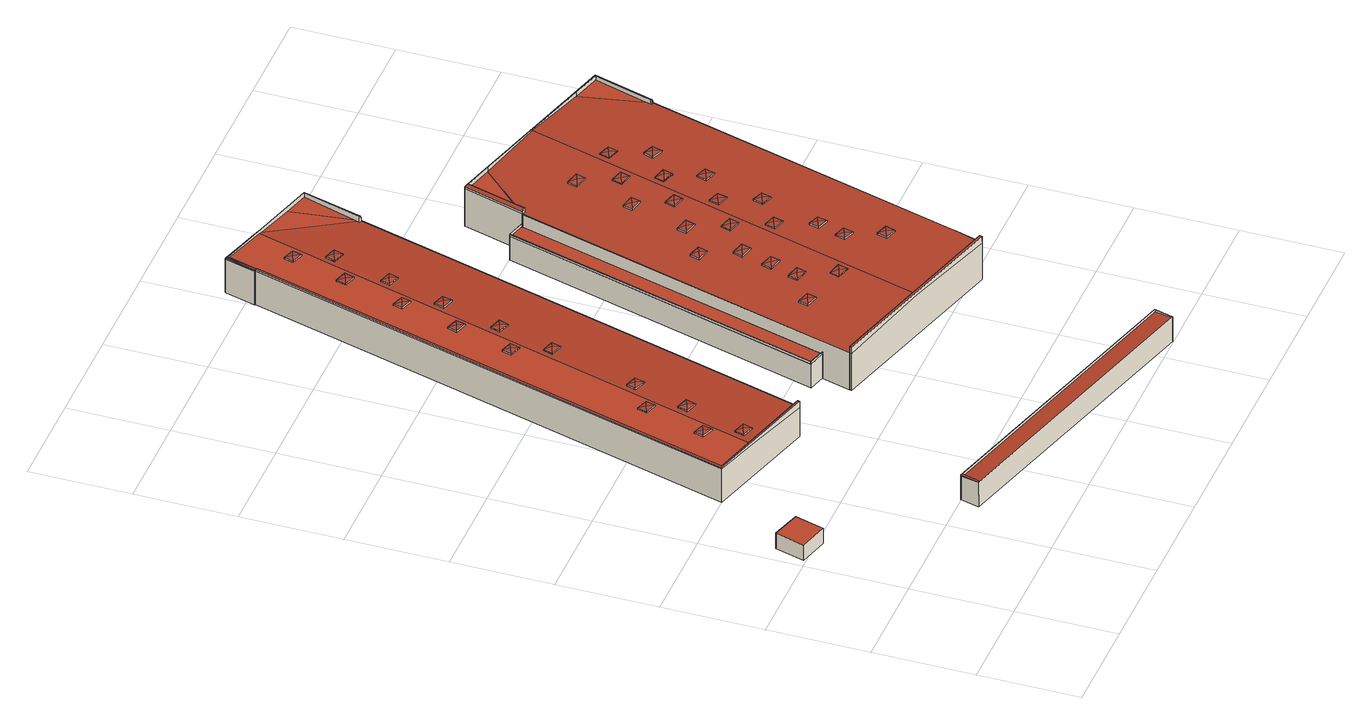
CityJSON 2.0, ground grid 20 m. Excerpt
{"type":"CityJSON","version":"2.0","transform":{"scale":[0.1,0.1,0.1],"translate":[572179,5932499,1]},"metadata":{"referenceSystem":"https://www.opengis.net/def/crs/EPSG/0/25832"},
"CityObjects":{
"building1":{"type":"Building","attributes":{"Grundfläche 2D":"36.739619","Grundhöhe NN":"3.148"},"geometry":[{"type":"Solid","lod":"3","boundaries":[[[[0,1,2,3]],[[4,5,3,2]],[[5,6,0,3]],[[6,7,1,0]],[[7,4,2,1]],[[7,6,5,4]]]],"semantics":{"surfaces":[{"type":"RoofSurface"},{"type":"WallSurface"},{"type":"GroundSurface"}],"values":[[0,1,1,1,1,2]]}}]},
"building2":{"type":"Building","attributes":{"Grundfläche 2D":"228.701251","Grundhöhe NN":"1.804"},"geometry":[{"type":"Solid","lod":"3","boundaries":[[[[8,9,10,11]],[[12,9,8,13]],[[14,12,13,15]],[[16,17,18,19]],[[11,10,19]],[[19,18,8,11]],[[13,8,18,17]],[[17,16,15,13]],[[14,15,16]],[[12,14,20]],[[20,21,9,12]],[[10,9,21]],[[20,14,22,23]],[[21,20,23,24]],[[10,21,24,25]],[[14,16,19,10,25,22]],[[25,24,23,22]]]],"semantics":{"surfaces":[{"type":"RoofSurface"},{"type":"WallSurface"},{"type":"GroundSurface"}],"values":[[0,0,0,0,1,1,1,1,1,1,1,1,1,1,1,1,2]]}}]},
"building3":{"type":"Building","attributes":{"Grundfläche 2D":"2639.248145","Grundhöhe NN":"2.113"},"children":["building3-1","building3-2","building3-3","building3-4","building3-5","building3-6","building3-7","building3-8","building3-9","building3-10","building3-11","building3-12","building3-13","building3-14","building3-15"],"geometry":[{"type":"Solid","lod":"3","boundaries":[[[[26,27,28,29,30,31,32,33,34]],[[34,33,35,36,37]],[[38,34,37,39]],[[34,38,40]],[[41,42,26,34,40,43]],[[44,26,42,45,46]],[[26,44,47,27]],[[48,49,50,51,52,53,54]],[[55,56,57,58]],[[58,59,60,61,62,63,64,55]],[[59,65,60]],[[66,67,68,64,63,69]],[[70,58,57]],[[58,71,72,59]],[[62,61,73,74]],[[73,75,74]],[[76,41,43,40,38,77]],[[47,44,78]],[[44,46,78]],[[38,39,77]],[[42,41,76,79,80,78,46,45]],[[81,78,80]],[[30,69,63,62,74,75,31]],[[61,60,32,31,75,73]],[[60,65,59,35,33,32]],[[35,59,82,37,36]],[[83,39,37,82]],[[67,66,29,28]],[[30,29,66,69]],[[57,56,49,48]],[[56,55,50,49]],[[68,51,50,55,64]],[[67,28,52,51,68]],[[53,52,28,27,47,78]],[[84,54,53,78]],[[84,85,57,48,54]],[[86,70,57,85,84,87,88]],[[58,70,86,89]],[[71,58,89,90]],[[72,71,90,91]],[[59,72,91,92]],[[82,59,92,93]],[[77,39,83,82,93,94,79,76]],[[95,81,80,79,94,96]],[[78,81,95,97]],[[84,78,97,87]],[[90,89,86,88,87,97,95,96,94,93,92,91]]]],"semantics":{"surfaces":[{"type":"RoofSurface"},{"type":"WallSurface"},{"type":"GroundSurface"}],"values":[[0,0,0,0,0,0,0,0,0,0,0,0,0,0,0,0,0,0,0,0,0,0,1,1,1,1,1,1,1,1,1,1,1,1,1,1,1,1,1,1,1,1,1,1,1,1,2]]}}]},
"building3-1":{"type":"BuildingInstallation","parents":["building3"],"geometry":[{"type":"MultiSurface","lod":"3","boundaries":[[[98,99,100]],[[98,101,99]],[[98,100,102]],[[98,102,101]],[[100,99,103,104]],[[102,100,104,105]],[[101,102,105,106]],[[99,101,106,103]]],"semantics":{"surfaces":[{"type":"RoofSurface"},{"type":"WallSurface"}],"values":[0,0,0,0,1,1,1,1]}}]},
"building3-2":{"type":"BuildingInstallation","parents":["building3"],"geometry":[{"type":"MultiSurface","lod":"3","boundaries":[[[107,108,109]],[[107,110,108]],[[107,109,111]],[[107,111,110]],[[109,108,112,113]],[[111,109,113,114]],[[110,111,114,115]],[[108,110,115,112]]],"semantics":{"surfaces":[{"type":"RoofSurface"},{"type":"WallSurface"}],"values":[0,0,0,0,1,1,1,1]}}]},
"building3-3":{"type":"BuildingInstallation","parents":["building3"],"geometry":[{"type":"MultiSurface","lod":"3","boundaries":[[[116,117,118]],[[116,119,117]],[[116,118,120]],[[116,120,119]],[[118,117,121,122]],[[120,118,122,123]],[[119,120,123,124]],[[117,119,124,121]]],"semantics":{"surfaces":[{"type":"RoofSurface"},{"type":"WallSurface"}],"values":[0,0,0,0,1,1,1,1]}}]},
"building3-4":{"type":"BuildingInstallation","parents":["building3"],"geometry":[{"type":"MultiSurface","lod":"3","boundaries":[[[125,126,127]],[[125,128,126]],[[125,127,129]],[[125,129,128]],[[127,126,130,131]],[[129,127,131,132]],[[128,129,132,133]],[[126,128,133,130]]],"semantics":{"surfaces":[{"type":"RoofSurface"},{"type":"WallSurface"}],"values":[0,0,0,0,1,1,1,1]}}]},
"building3-5":{"type":"BuildingInstallation","parents":["building3"],"geometry":[{"type":"MultiSurface","lod":"3","boundaries":[[[134,135,136]],[[134,137,135]],[[134,136,138]],[[134,138,137]],[[136,135,139,140]],[[138,136,140,141]],[[137,138,141,142]],[[135,137,142,139]]],"semantics":{"surfaces":[{"type":"RoofSurface"},{"type":"WallSurface"}],"values":[0,0,0,0,1,1,1,1]}}]},
"building3-6":{"type":"BuildingInstallation","parents":["building3"],"geometry":[{"type":"MultiSurface","lod":"3","boundaries":[[[143,144,145]],[[143,146,144]],[[143,145,147]],[[143,147,146]],[[145,144,148,149]],[[147,145,149,150]],[[146,147,150,151]],[[144,146,151,148]]],"semantics":{"surfaces":[{"type":"RoofSurface"},{"type":"WallSurface"}],"values":[0,0,0,0,1,1,1,1]}}]},
"building3-7":{"type":"BuildingInstallation","parents":["building3"],"geometry":[{"type":"MultiSurface","lod":"3","boundaries":[[[152,153,154]],[[152,155,153]],[[152,154,156]],[[152,156,155]],[[154,153,157,158]],[[156,154,158,159]],[[155,156,159,160]],[[153,155,160,157]]],"semantics":{"surfaces":[{"type":"RoofSurface"},{"type":"WallSurface"}],"values":[0,0,0,0,1,1,1,1]}}]},
"building3-8":{"type":"BuildingInstallation","parents":["building3"],"geometry":[{"type":"MultiSurface","lod":"3","boundaries":[[[161,162,163]],[[161,164,162]],[[161,163,165]],[[161,165,164]],[[163,162,166,167]],[[165,163,167,168]],[[164,165,168,169]],[[162,164,169,166]]],"semantics":{"surfaces":[{"type":"RoofSurface"},{"type":"WallSurface"}],"values":[0,0,0,0,1,1,1,1]}}]},
"building3-9":{"type":"BuildingInstallation","parents":["building3"],"geometry":[{"type":"MultiSurface","lod":"3","boundaries":[[[170,171,172]],[[170,173,171]],[[170,172,174]],[[170,174,173]],[[172,171,175,176]],[[174,172,176,177]],[[173,174,177,178]],[[171,173,178,175]]],"semantics":{"surfaces":[{"type":"RoofSurface"},{"type":"WallSurface"}],"values":[0,0,0,0,1,1,1,1]}}]},
"building3-10":{"type":"BuildingInstallation","parents":["building3"],"geometry":[{"type":"MultiSurface","lod":"3","boundaries":[[[179,180,181]],[[179,182,180]],[[179,181,183]],[[179,183,182]],[[181,180,184,185]],[[183,181,185,186]],[[182,183,186,187]],[[180,182,187,184]]],"semantics":{"surfaces":[{"type":"RoofSurface"},{"type":"WallSurface"}],"values":[0,0,0,0,1,1,1,1]}}]},
"building3-11":{"type":"BuildingInstallation","parents":["building3"],"geometry":[{"type":"MultiSurface","lod":"3","boundaries":[[[188,189,190]],[[188,191,189]],[[188,190,192]],[[188,192,191]],[[190,189,193,194]],[[192,190,194,195]],[[191,192,195,196]],[[189,191,196,193]]],"semantics":{"surfaces":[{"type":"RoofSurface"},{"type":"WallSurface"}],"values":[0,0,0,0,1,1,1,1]}}]},
"building3-12":{"type":"BuildingInstallation","parents":["building3"],"geometry":[{"type":"MultiSurface","lod":"3","boundaries":[[[197,198,199]],[[197,200,198]],[[197,199,201]],[[197,201,200]],[[199,198,202,203]],[[201,199,203,204]],[[200,201,204,205]],[[198,200,205,202]]],"semantics":{"surfaces":[{"type":"RoofSurface"},{"type":"WallSurface"}],"values":[0,0,0,0,1,1,1,1]}}]},
"building3-13":{"type":"BuildingInstallation","parents":["building3"],"geometry":[{"type":"MultiSurface","lod":"3","boundaries":[[[206,207,208]],[[206,209,207]],[[206,208,210]],[[206,210,209]],[[208,207,211,212]],[[210,208,212,213]],[[209,210,213,214]],[[207,209,214,211]]],"semantics":{"surfaces":[{"type":"RoofSurface"},{"type":"WallSurface"}],"values":[0,0,0,0,1,1,1,1]}}]},
"building3-14":{"type":"BuildingInstallation","parents":["building3"],"geometry":[{"type":"MultiSurface","lod":"3","boundaries":[[[215,216,217]],[[215,218,216]],[[215,217,219]],[[215,219,218]],[[217,216,220,221]],[[219,217,221,222]],[[218,219,222,223]],[[216,218,223,220]]],"semantics":{"surfaces":[{"type":"RoofSurface"},{"type":"WallSurface"}],"values":[0,0,0,0,1,1,1,1]}}]},
"building3-15":{"type":"BuildingInstallation","parents":["building3"],"geometry":[{"type":"MultiSurface","lod":"3","boundaries":[[[224,225,226]],[[224,227,225]],[[224,226,228]],[[224,228,227]],[[226,225,229,230]],[[228,226,230,231]],[[227,228,231,232]],[[225,227,232,229]]],"semantics":{"surfaces":[{"type":"RoofSurface"},{"type":"WallSurface"}],"values":[0,0,0,0,1,1,1,1]}}]},
"building4":{"type":"Building","attributes":{"Grundfläche 2D":"239.258903","Grundhöhe NN":"2.462"},"children":["building4-1"],"geometry":[{"type":"Solid","lod":"3","boundaries":[[[[233,234,235,236,237,238,239,240]],[[241,242,243,235,234,233]],[[243,244,236,235]],[[244,245,246,238,237,236]],[[246,247,239,238]],[[247,248,240,239]],[[248,241,233,240]],[[248,247,246,245,244,243,242,241]]]],"semantics":{"surfaces":[{"type":"RoofSurface"},{"type":"WallSurface"},{"type":"GroundSurface"}],"values":[[0,1,1,1,1,1,1,2]]}}]},
"building4-1":{"type":"BuildingInstallation","parents":["building4"],"geometry":[{"type":"MultiSurface","lod":"3","boundaries":[[[249,250,251,252,253,254,255,256]],[[234,257,254,253]],[[255,254,257,258]],[[256,255,258,237]],[[237,238,249,256]],[[238,239,250,249]],[[251,250,239,240]],[[240,233,252,251]],[[233,234,253,252]]],"semantics":{"surfaces":[{"type":"RoofSurface"},{"type":"WallSurface"}],"values":[0,1,1,1,1,1,1,1,1]}}]},
"building5":{"type":"Building","attributes":{"Grundfläche 2D":"3434.353861","Grundhöhe NN":"2.449"},"children":["building5-1","building5-2","building5-3","building5-4","building5-5","building5-6","building5-7","building5-8","building5-9","building5-10","building5-11","building5-12","building5-13","building5-14","building5-15","building5-16","building5-17","building5-18","building5-19","building5-20","building5-21","building5-22"],"geometry":[{"type":"Solid","lod":"3","boundaries":[[[[259,260,261,262,263,264]],[[259,265,266,267,268,269,270,271,272,273,274,275,276,260]],[[277,278,275]],[[278,276,275]],[[279,278,277]],[[280,278,279]],[[281,282,278,280]],[[283,276,278,284,285,286]],[[283,261,260,276]],[[287,288,289,290]],[[291,292,293]],[[291,294,292]],[[292,294,295]],[[296,297,298]],[[299,300,301,302,292,295,303,304,305,298,297,306]],[[307,299,306]],[[300,308,309,310,311,312,313,314,315,316,317,301]],[[318,309,308]],[[319,311,310]],[[320,316,315,321,322]],[[298,305,304,265,259,264]],[[265,304,303,266]],[[303,295,294,291,293,269,268,267,266]],[[293,292,270,269]],[[292,302,301,317,316,273,272,271,270]],[[316,320,274,273]],[[315,314,280,279,277,275,274,320,322,321]],[[312,282,281,280,314,313]],[[282,312,311,284,278]],[[284,311,323,324,325,283,286,285]],[[325,326,261,283]],[[327,328,298,264,263,262,261,326]],[[287,290,329,308]],[[299,288,287,308,300]],[[299,330,289,288]],[[331,329,290,289,330]],[[332,333,298,328,327,326,334,335]],[[296,298,333,336]],[[337,338,307,306,297,296,336,339]],[[299,307,338,340]],[[330,299,340,341]],[[329,331,330,341,342]],[[308,329,342,343]],[[318,308,343,344]],[[319,310,309,318,344,345]],[[311,319,345,346]],[[347,348,325,324,323,311,346,349]],[[326,325,348,334]],[[343,342,341,340,338,337,339,336,333,332,335,334,348,347,349,346,345,344]]]],"semantics":{"surfaces":[{"type":"RoofSurface"},{"type":"WallSurface"},{"type":"GroundSurface"}],"values":[[0,0,0,0,0,0,0,0,0,0,0,0,0,0,0,0,0,0,0,0,1,1,1,1,1,1,1,1,1,1,1,1,1,1,1,1,1,1,1,1,1,1,1,1,1,1,1,1,2]]}}]},
"building5-1":{"type":"BuildingInstallation","parents":["building5"],"geometry":[{"type":"MultiSurface","lod":"3","boundaries":[[[350,351,352]],[[350,353,351]],[[350,352,354]],[[350,354,353]],[[352,351,355,356]],[[354,352,356,357]],[[353,354,357,358]],[[351,353,358,355]]],"semantics":{"surfaces":[{"type":"RoofSurface"},{"type":"WallSurface"}],"values":[0,0,0,0,1,1,1,1]}}]},
"building5-2":{"type":"BuildingInstallation","parents":["building5"],"geometry":[{"type":"MultiSurface","lod":"3","boundaries":[[[359,360,361]],[[359,362,360]],[[359,361,363]],[[359,363,362]],[[361,360,364,365]],[[363,361,365,366]],[[362,363,366,367]],[[360,362,367,364]]],"semantics":{"surfaces":[{"type":"RoofSurface"},{"type":"WallSurface"}],"values":[0,0,0,0,1,1,1,1]}}]},
"building5-3":{"type":"BuildingInstallation","parents":["building5"],"geometry":[{"type":"MultiSurface","lod":"3","boundaries":[[[368,369,370]],[[368,371,369]],[[369,372,370]],[[369,371,372]],[[373,374,372,371]],[[370,372,374]],[[371,368,375,373]],[[376,373,375,368,377,378]],[[374,373,376,379]],[[370,374,379,380]],[[377,368,370,380]]],"semantics":{"surfaces":[{"type":"RoofSurface"},{"type":"WallSurface"}],"values":[0,0,0,0,0,0,1,1,1,1,1]}}]},
"building5-4":{"type":"BuildingInstallation","parents":["building5"],"geometry":[{"type":"MultiSurface","lod":"3","boundaries":[[[381,382,383]],[[381,384,382]],[[381,383,385]],[[381,385,384]],[[383,382,386,387]],[[385,383,387,388]],[[384,385,388,389]],[[382,384,389,386]]],"semantics":{"surfaces":[{"type":"RoofSurface"},{"type":"WallSurface"}],"values":[0,0,0,0,1,1,1,1]}}]},
"building5-5":{"type":"BuildingInstallation","parents":["building5"],"geometry":[{"type":"MultiSurface","lod":"3","boundaries":[[[390,391,392]],[[390,393,391]],[[390,392,394]],[[390,394,393]],[[392,391,395,396]],[[394,392,396,397]],[[393,394,397,398]],[[391,393,398,395]]],"semantics":{"surfaces":[{"type":"RoofSurface"},{"type":"WallSurface"}],"values":[0,0,0,0,1,1,1,1]}}]},
"building5-6":{"type":"BuildingInstallation","parents":["building5"],"geometry":[{"type":"MultiSurface","lod":"3","boundaries":[[[399,400,401]],[[399,402,400]],[[399,401,403]],[[399,403,402]],[[401,400,404,405]],[[403,401,405,406]],[[402,403,406,407]],[[400,402,407,404]]],"semantics":{"surfaces":[{"type":"RoofSurface"},{"type":"WallSurface"}],"values":[0,0,0,0,1,1,1,1]}}]},
"building5-7":{"type":"BuildingInstallation","parents":["building5"],"geometry":[{"type":"MultiSurface","lod":"3","boundaries":[[[408,409,410]],[[408,411,409]],[[408,410,412]],[[408,412,411]],[[410,409,413,414]],[[412,410,414,415]],[[411,412,415,416]],[[409,411,416,413]]],"semantics":{"surfaces":[{"type":"RoofSurface"},{"type":"WallSurface"}],"values":[0,0,0,0,1,1,1,1]}}]},
"building5-8":{"type":"BuildingInstallation","parents":["building5"],"geometry":[{"type":"MultiSurface","lod":"3","boundaries":[[[417,418,419]],[[417,420,418]],[[417,419,421]],[[417,421,420]],[[419,418,422,423]],[[421,419,423,424]],[[420,421,424,425]],[[418,420,425,422]]],"semantics":{"surfaces":[{"type":"RoofSurface"},{"type":"WallSurface"}],"values":[0,0,0,0,1,1,1,1]}}]},
"building5-9":{"type":"BuildingInstallation","parents":["building5"],"geometry":[{"type":"MultiSurface","lod":"3","boundaries":[[[426,427,428]],[[426,429,427]],[[426,428,430]],[[426,430,429]],[[428,427,431,432]],[[430,428,432,433]],[[429,430,433,434]],[[427,429,434,431]]],"semantics":{"surfaces":[{"type":"RoofSurface"},{"type":"WallSurface"}],"values":[0,0,0,0,1,1,1,1]}}]},
"building5-10":{"type":"BuildingInstallation","parents":["building5"],"geometry":[{"type":"MultiSurface","lod":"3","boundaries":[[[435,436,437]],[[435,438,436]],[[435,437,439]],[[435,439,438]],[[437,436,440,441]],[[439,437,441,442]],[[438,439,442,443]],[[436,438,443,440]]],"semantics":{"surfaces":[{"type":"RoofSurface"},{"type":"WallSurface"}],"values":[0,0,0,0,1,1,1,1]}}]},
"building5-11":{"type":"BuildingInstallation","parents":["building5"],"geometry":[{"type":"MultiSurface","lod":"3","boundaries":[[[444,445,446]],[[444,447,445]],[[444,446,448]],[[444,448,447]],[[446,445,449,450]],[[448,446,450,451]],[[447,448,451,452]],[[445,447,452,449]]],"semantics":{"surfaces":[{"type":"RoofSurface"},{"type":"WallSurface"}],"values":[0,0,0,0,1,1,1,1]}}]},
"building5-12":{"type":"BuildingInstallation","parents":["building5"],"geometry":[{"type":"MultiSurface","lod":"3","boundaries":[[[453,454,455]],[[453,456,454]],[[453,455,457]],[[453,457,456]],[[455,454,458,459]],[[457,455,459,460]],[[456,457,460,461]],[[454,456,461,458]]],"semantics":{"surfaces":[{"type":"RoofSurface"},{"type":"WallSurface"}],"values":[0,0,0,0,1,1,1,1]}}]},
"building5-13":{"type":"BuildingInstallation","parents":["building5"],"geometry":[{"type":"MultiSurface","lod":"3","boundaries":[[[462,463,464]],[[462,465,463]],[[462,464,466]],[[462,466,465]],[[464,463,467,468]],[[466,464,468,469]],[[465,466,469,470]],[[463,465,470,467]]],"semantics":{"surfaces":[{"type":"RoofSurface"},{"type":"WallSurface"}],"values":[0,0,0,0,1,1,1,1]}}]},
"building5-14":{"type":"BuildingInstallation","parents":["building5"],"geometry":[{"type":"MultiSurface","lod":"3","boundaries":[[[471,472,473]],[[471,474,472]],[[471,473,475]],[[471,475,474]],[[473,472,476,477]],[[475,473,477,478]],[[474,475,478,479]],[[472,474,479,476]]],"semantics":{"surfaces":[{"type":"RoofSurface"},{"type":"WallSurface"}],"values":[0,0,0,0,1,1,1,1]}}]},
"building5-15":{"type":"BuildingInstallation","parents":["building5"],"geometry":[{"type":"MultiSurface","lod":"3","boundaries":[[[480,481,482]],[[480,483,481]],[[480,482,484]],[[480,484,483]],[[482,481,485,486]],[[484,482,486,487]],[[483,484,487,488]],[[481,483,488,485]]],"semantics":{"surfaces":[{"type":"RoofSurface"},{"type":"WallSurface"}],"values":[0,0,0,0,1,1,1,1]}}]},
"building5-16":{"type":"BuildingInstallation","parents":["building5"],"geometry":[{"type":"MultiSurface","lod":"3","boundaries":[[[489,490,491]],[[489,492,490]],[[489,491,493]],[[489,493,492]],[[491,490,494,495]],[[493,491,495,496]],[[492,493,496,497]],[[490,492,497,494]]],"semantics":{"surfaces":[{"type":"RoofSurface"},{"type":"WallSurface"}],"values":[0,0,0,0,1,1,1,1]}}]},
"building5-17":{"type":"BuildingInstallation","parents":["building5"],"geometry":[{"type":"MultiSurface","lod":"3","boundaries":[[[498,499,500]],[[498,501,499]],[[498,500,502]],[[498,502,501]],[[500,499,503,504]],[[502,500,504,505]],[[501,502,505,506]],[[499,501,506,503]]],"semantics":{"surfaces":[{"type":"RoofSurface"},{"type":"WallSurface"}],"values":[0,0,0,0,1,1,1,1]}}]},
"building5-18":{"type":"BuildingInstallation","parents":["building5"],"geometry":[{"type":"MultiSurface","lod":"3","boundaries":[[[507,508,509]],[[507,510,508]],[[507,509,511]],[[507,511,510]],[[509,508,512,513]],[[511,509,513,514]],[[510,511,514,515]],[[508,510,515,512]]],"semantics":{"surfaces":[{"type":"RoofSurface"},{"type":"WallSurface"}],"values":[0,0,0,0,1,1,1,1]}}]},
"building5-19":{"type":"BuildingInstallation","parents":["building5"],"geometry":[{"type":"MultiSurface","lod":"3","boundaries":[[[516,517,518]],[[516,519,517]],[[516,518,520]],[[516,520,519]],[[518,517,521,522]],[[520,518,522,523]],[[519,520,523,524]],[[517,519,524,521]]],"semantics":{"surfaces":[{"type":"RoofSurface"},{"type":"WallSurface"}],"values":[0,0,0,0,1,1,1,1]}}]},
"building5-20":{"type":"BuildingInstallation","parents":["building5"],"geometry":[{"type":"MultiSurface","lod":"3","boundaries":[[[525,526,527]],[[525,528,526]],[[525,527,529]],[[525,529,528]],[[527,526,530,531]],[[529,527,531,532]],[[528,529,532,533]],[[526,528,533,530]]],"semantics":{"surfaces":[{"type":"RoofSurface"},{"type":"WallSurface"}],"values":[0,0,0,0,1,1,1,1]}}]},
"building5-21":{"type":"BuildingInstallation","parents":["building5"],"geometry":[{"type":"MultiSurface","lod":"3","boundaries":[[[534,535,536]],[[534,537,535]],[[534,536,538]],[[534,538,537]],[[536,535,539,540]],[[538,536,540,541]],[[537,538,541,542]],[[535,537,542,539]]],"semantics":{"surfaces":[{"type":"RoofSurface"},{"type":"WallSurface"}],"values":[0,0,0,0,1,1,1,1]}}]},
"building5-22":{"type":"BuildingInstallation","parents":["building5"],"geometry":[{"type":"MultiSurface","lod":"3","boundaries":[[[543,544,545]],[[543,546,544]],[[543,545,547]],[[543,547,546]],[[545,544,548,549]],[[547,545,549,550]],[[546,547,550,551]],[[544,546,551,548]]],"semantics":{"surfaces":[{"type":"RoofSurface"},{"type":"WallSurface"}],"values":[0,0,0,0,1,1,1,1]}}]}
},
"vertices":[
[2,399,55],[61,383,55],[77,441,55],[19,458,55],[77,441,21],[19,458,21],[2,399,21],[61,383,21],
[284,198,65],[283,201,63],[273,164,63],[274,163,65],[861,39,63],[859,38,65],[851,2,63],[849,3,65],[849,3,63],[859,38,60],[284,198,60],[274,163,63],[861,39,60],[283,201,60],[851,2,8],[861,39,8],[283,201,8],[273,164,8],
[420,1641,88],[404,1581,88],[405,1580,88],[405,1581,88],[421,1639,88],[645,1576,88],[613,1460,88],[614,1459,88],[647,1577,88],[618,1458,81],[650,1575,81],[652,1580,81],[513,1618,83],[549,1608,81],[512,1618,83],[420,1642,86],[419,1642,86],[470,1629,84],[412,1616,86],[419,1641,86],[412,1618,86],[402,1581,86],[359,534,89],[360,538,89],[320,549,89],[132,601,89],[405,1580,89],[401,1582,89],[127,599,89],[320,549,77],[360,538,75],[359,534,75],[361,539,75],[618,1458,75],[613,1460,75],[614,1464,75],[517,1612,82],[511,1614,83],[220,577,83],[614,1459,75],[405,1581,86],[405,1580,86],[132,601,86],[421,1639,86],[360,534,75],[362,539,75],[619,1458,75],[616,1470,75],[595,1590,79],[645,1576,79],[421,1644,86],[513,1619,83],[401,1582,86],[417,1645,86],[416,1642,86],[399,1582,86],[652,1580,79],[594,1596,79],[127,599,86],[219,573,83],[360,534,11],[127,599,11],[359,534,11],[361,539,11],[362,539,11],[619,1458,11],[618,1458,11],[652,1580,11],[417,1645,11],[399,1582,11],[416,1642,11],[401,1582,11],
[464,1533,88],[449,1527,87],[474,1520,86],[454,1546,87],[479,1539,86],[449,1527,84],[474,1520,83],[479,1539,83],[454,1546,84],
[461,1349,87],[446,1343,85],[471,1336,84],[451,1362,85],[477,1355,84],[446,1343,82],[471,1336,81],[477,1355,81],[451,1362,82],
[336,1074,88],[321,1068,87],[346,1061,86],[326,1087,87],[351,1080,86],[321,1068,84],[346,1061,83],[351,1080,83],[326,1087,84],
[397,1117,87],[381,1111,85],[406,1104,84],[387,1130,85],[412,1123,84],[381,1111,82],[406,1104,81],[412,1123,81],[387,1130,82],
[430,1235,87],[414,1229,85],[440,1222,84],[420,1249,85],[445,1242,84],[414,1229,82],[440,1222,81],[445,1242,81],[420,1249,82],
[366,1006,87],[350,1000,85],[376,993,84],[356,1019,85],[381,1012,84],[350,1000,82],[376,993,81],[381,1012,81],[356,1019,82],
[287,722,87],[271,716,85],[296,709,84],[277,736,85],[302,729,84],[271,716,82],[296,709,81],[302,729,81],[277,736,82],
[256,788,88],[241,782,87],[266,775,86],[246,801,87],[271,794,86],[241,782,84],[266,775,83],[271,794,83],[246,801,84],
[317,831,87],[301,825,85],[327,817,84],[307,844,85],[332,837,84],[301,825,82],[327,817,81],[332,837,81],[307,844,82],
[494,1465,87],[478,1459,85],[504,1452,84],[484,1478,85],[509,1471,84],[478,1459,82],[504,1452,81],[509,1471,81],[484,1478,82],
[368,1188,88],[352,1182,87],[378,1175,86],[358,1201,87],[383,1194,86],[352,1182,84],[378,1175,83],[383,1194,83],[358,1201,84],
[253,603,87],[238,597,85],[263,590,84],[243,616,85],[269,609,84],[238,597,82],[263,590,81],[269,609,81],[243,616,82],
[433,1422,88],[418,1416,87],[443,1409,86],[423,1436,87],[448,1429,86],[418,1416,84],[443,1409,83],[448,1429,83],[423,1436,84],
[223,669,88],[208,663,87],[233,655,86],[213,682,87],[238,675,86],[208,663,84],[233,655,83],[238,675,83],[213,682,84],
[400,1303,88],[385,1297,87],[410,1290,86],[390,1316,87],[415,1309,86],[385,1297,84],[410,1290,83],[415,1309,83],[390,1316,84],
[531,552,68],[531,553,68],[707,1184,68],[708,1184,68],[708,1185,68],[708,1186,68],[672,1196,68],[496,561,68],[531,552,15],[531,553,15],[707,1184,15],[708,1184,15],[708,1185,15],[708,1186,15],[672,1196,15],[496,561,15],
[708,1186,73],[672,1196,73],[496,561,73],[531,552,73],[531,553,73],[497,562,73],[673,1195,73],[708,1185,73],[497,562,68],[673,1195,68],
[712,1183,107],[745,1301,107],[742,1306,101],[708,1186,101],[708,1185,101],[708,1184,101],[713,1182,107],[714,1186,107],[716,1192,107],[716,1194,107],[746,1300,107],[803,1284,107],[932,1248,107],[937,1246,107],[1066,1210,107],[1124,1194,107],[1094,1087,106],[1126,1195,107],[1094,1086,106],[1092,1076,107],[1094,1085,106],[1092,1079,106],[1092,1078,106],[1091,1076,106],[1130,1198,101],[1096,1075,101],[1096,1077,101],[1097,1078,101],[904,387,110],[516,495,110],[515,491,110],[903,382,110],[716,1195,96],[803,1284,98],[746,1300,98],[716,1194,96],[716,1192,96],[707,1184,96],[531,553,96],[708,1184,96],[516,495,96],[710,441,105],[935,1247,105],[932,1248,105],[714,1186,96],[713,1182,96],[712,1183,96],[531,552,96],[515,495,96],[904,387,96],[922,442,96],[922,443,96],[1096,1075,96],[1091,1076,96],[1092,1078,96],[1092,1079,96],[1094,1085,96],[1066,1210,98],[937,1246,105],[906,386,96],[1098,1075,96],[1124,1194,98],[1094,1086,96],[1094,1087,96],[1096,1077,96],[1097,1078,96],[1130,1198,98],[742,1306,98],[708,1186,96],[708,1185,96],[903,382,96],[515,491,96],[709,436,105],[708,1185,14],[708,1184,14],[742,1306,14],[708,1186,14],[707,1184,14],[531,552,14],[515,495,14],[531,553,14],[516,495,14],[515,491,14],[903,382,14],[904,387,14],[906,386,14],[1098,1075,14],[1096,1075,14],[1097,1078,14],[1130,1198,14],[1096,1077,14],
[711,714,107],[726,720,106],[701,728,104],[721,701,106],[695,708,104],[726,720,103],[701,728,101],[695,708,101],[721,701,103],
[697,846,105],[712,852,103],[687,859,102],[707,833,103],[682,840,102],[712,852,100],[687,859,99],[682,840,99],[707,833,100],
[871,974,107],[886,980,110],[876,993,107],[896,967,108],[901,986,108],[896,966,106],[902,986,106],[896,967,106],[896,966,104],[871,974,105],[896,967,104],[902,986,104],[876,993,105],
[633,617,105],[648,623,103],[623,630,102],[643,604,103],[618,611,102],[648,623,100],[623,630,99],[618,611,99],[643,604,100],
[885,793,107],[869,786,106],[895,779,104],[875,806,106],[900,799,104],[869,786,103],[895,779,101],[900,799,101],[875,806,103],
[791,820,108],[806,826,107],[781,833,106],[800,807,107],[775,814,106],[806,826,105],[781,833,104],[775,814,104],[800,807,105],
[919,1096,108],[903,1089,107],[929,1082,106],[909,1109,107],[934,1102,106],[903,1089,105],[929,1082,104],[934,1102,104],[909,1109,105],
[852,675,107],[836,668,106],[862,661,104],[842,688,106],[867,681,104],[836,668,103],[862,661,101],[867,681,101],[842,688,103],
[727,775,107],[743,781,106],[718,788,104],[737,762,106],[712,769,104],[743,781,103],[718,788,101],[712,769,101],[737,762,103],
[792,1007,107],[807,1013,106],[782,1020,104],[802,994,106],[777,1001,104],[807,1013,103],[782,1020,101],[777,1001,101],[802,994,103],
[760,893,107],[776,899,106],[750,906,104],[770,880,106],[745,887,104],[776,899,103],[750,906,101],[745,887,101],[770,880,103],
[822,748,108],[806,741,107],[832,734,106],[812,761,107],[837,754,106],[806,741,105],[832,734,104],[837,754,104],[812,761,105],
[949,1023,107],[933,1017,106],[959,1009,104],[939,1037,106],[964,1029,104],[933,1017,103],[959,1009,101],[964,1029,101],[939,1037,103],
[918,911,107],[902,905,106],[928,898,104],[908,925,106],[933,918,104],[902,905,103],[928,898,101],[933,918,101],[908,925,103],
[727,591,108],[742,597,107],[717,604,106],[737,578,107],[711,585,106],[742,597,105],[717,604,104],[711,585,104],[737,578,105],
[695,659,107],[710,665,106],[685,672,104],[705,646,106],[680,653,104],[710,665,103],[685,672,101],[680,653,101],[705,646,103],
[855,866,108],[839,859,107],[865,852,106],[845,879,107],[870,872,106],[839,859,105],[865,852,104],[870,872,104],[845,879,105],
[823,938,108],[839,944,107],[814,951,106],[833,925,107],[808,932,106],[839,944,105],[814,951,104],[808,932,104],[833,925,105],
[868,551,105],[853,545,103],[878,538,102],[858,565,103],[884,558,102],[853,545,100],[878,538,99],[884,558,99],[858,565,100],
[836,619,107],[821,613,106],[846,606,104],[826,633,106],[852,626,104],[821,613,103],[846,606,101],[852,626,101],[826,633,103],
[854,1050,108],[870,1056,107],[845,1063,106],[864,1036,107],[839,1043,106],[870,1056,105],[845,1063,104],[839,1043,104],[864,1036,105],
[824,1123,107],[840,1129,106],[814,1136,104],[834,1110,106],[809,1117,104],[840,1129,103],[814,1136,101],[809,1117,101],[834,1110,103]
]}
